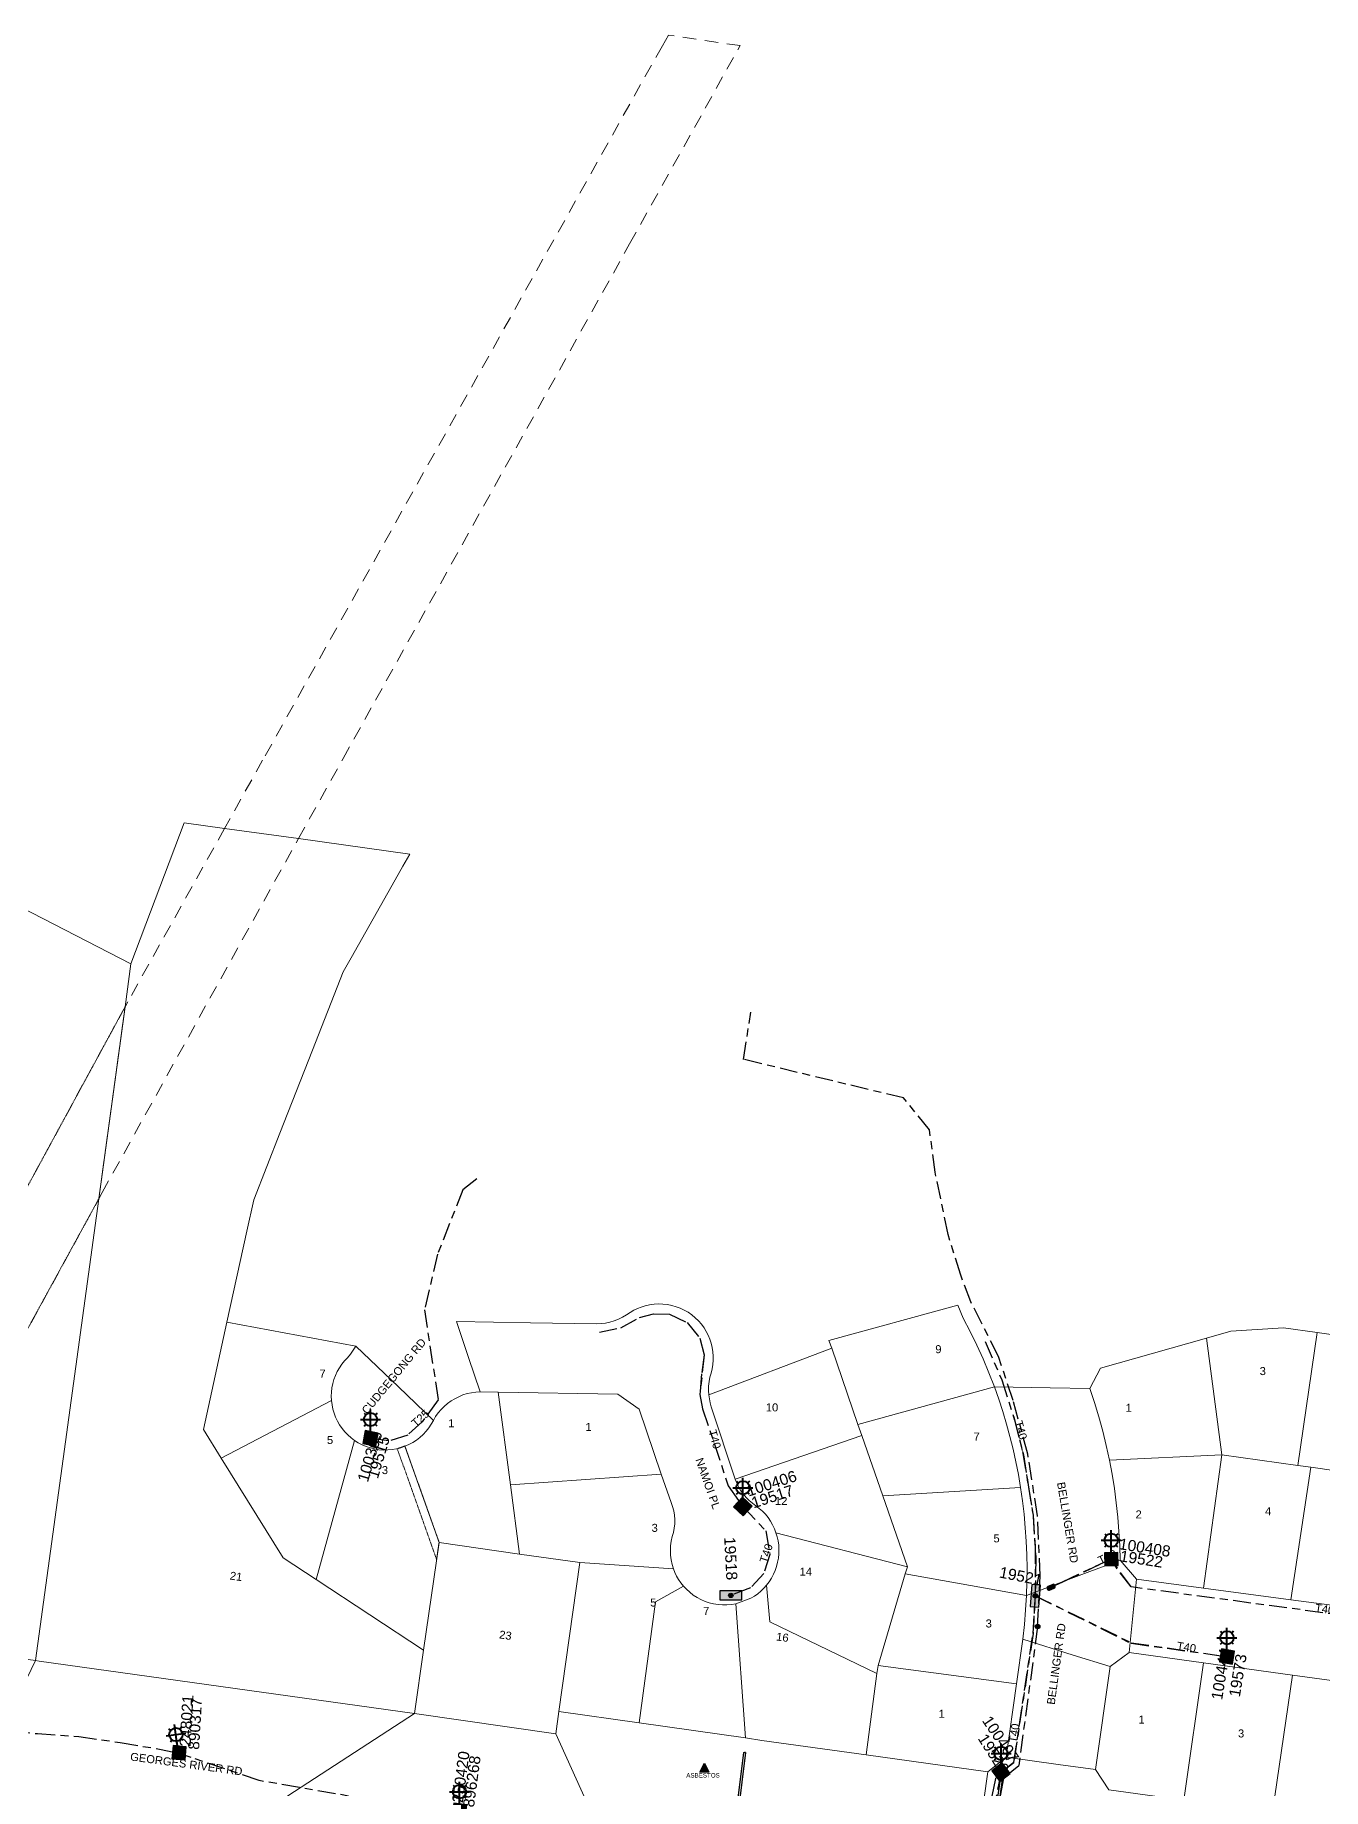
# Model space of a CAD drawing. Header units: metres. Extents: x 299140 to 300955, y 6226202 to 6227439.
# Drawn here: x 299916 to 300205.7, y 6227003.8 to 6227398.4 of the extents above; entities that cross this region are included whole.
import ezdxf
from ezdxf.enums import TextEntityAlignment as Align

# ---------------------------------------------------------------- set-up
doc = ezdxf.new("R2010")
doc.units = ezdxf.units.M
for name, pattern in [('Cable Exist UG', [8.2, 4, -1.2, 1.8, -1.2]), ('Dash', [5, 3, -2]), ('HIDDEN', [0.375, 0.25, -0.125]), ('HIDDEN2', [0.1875, 0.125, -0.0625])]:
    doc.linetypes.add(name, pattern=pattern)
doc.layers.get('0').update_dxf_attribs({"color": 6})
for name, color, linetype, lineweight in [('Cadastre Easements_SP_EXT', 9, 'Continuous', 5), ('Cadastre Land Parcels_SP_EXT', 9, 'Continuous', 5), ('Cadastre Other Property_SP_EXT', 9, 'HIDDEN', 5), ('Cadastre Roads_SP_EXT', 9, 'Continuous', 5)]:
    doc.layers.add(name, color=color, linetype=linetype, lineweight=lineweight)
for name, color, linetype in [('Duct_SP_EXT', 7, 'Continuous'), ('Equip_HV_EXT', 7, 'Continuous'), ('Equip_LV_EXT', 7, 'Continuous'), ('Equip_SL_EXT', 7, 'Continuous'), ('Equip_SP_SL_EXT', 7, 'Continuous'), ('Mains_HV_EXT', 7, 'Continuous'), ('Mains_LV_EXT', 7, 'Continuous'), ('Mains_SL_EXT', 7, 'Continuous'), ('SupportsUG_SP_LV_EXT', 7, 'Continuous'), ('SupportsUG_SP_LV_SL_EXT', 7, 'Continuous')]:
    doc.layers.add(name, color=color, linetype=linetype)
doc.styles.add('COLUMN_LABEL', font='arial.ttf')
doc.styles.add('iecARIAL', font='arial.ttf', dxfattribs={"height": 2})
doc.styles.add('iecNAME', font='times.ttf')
doc.styles.add('POLE_LABEL', font='arial.ttf')
doc.styles.get("Standard").update_dxf_attribs({"font": 'arial.ttf'})

# ---------------------------------------------------------------- blocks, each defined once
blk = doc.blocks.new('COLUMN_EXT')
blk.add_hatch(color=256).paths.add_polyline_path([(-1.49, 1.48), (-1.49, -1.49), (1.48, -1.49), (1.48, 1.48)])
blk.add_lwpolyline([(-1.49, -1.49), (1.48, -1.49), (1.48, 1.48), (-1.49, 1.48)], close=True)
for tag, height, style, flags, p in [('STRUCTURE_PLANT_NUMBER', 0.2, 'POLE_LABEL', 9, (1.81, 0.03)), ('ASSET_NUM', 2.5, 'COLUMN_LABEL', 8, (2, 2)), ('STREET_CODE', 0.2, 'COLUMN_LABEL', 9, (1.81, -0.2))]:
    blk.add_attdef(tag, text='', height=height, dxfattribs=dict(style=style, flags=flags)).set_placement(p, align=Align.MIDDLE_LEFT)
at = {"flags": 1}
blk.add_attdef('Z', (1.81, -2.35), '', height=0.2, dxfattribs=at)
at = {"flags": 9}
for tag, p in [('COLUMN_TYPE', (1.81, -0.4)), ('OWNED_BY', (1.81, -0.6)), ('STATE', (1.81, -0.8)), ('USAGE', (1.81, -1)), ('STREETNAME', (1.81, -1.6)), ('SUBURB', (1.81, -1.8)), ('LEGEND', (1.81, -1.2)), ('LOCATION', (1.81, -1.4)), ('NOTES', (1.81, -2))]:
    blk.add_attdef(tag, text='', height=0.2, dxfattribs=at).set_placement(p, align=Align.MIDDLE_LEFT)
blk = doc.blocks.new('PILLAR_EXT')
blk.add_hatch(color=256).paths.add_polyline_path([(-2.475, 0.99), (-2.475, -0.99), (2.475, -0.99), (2.475, 0.99)])
blk.add_lwpolyline([(-2.475, -0.99), (2.475, -0.99), (2.475, 0.99), (-2.475, 0.99)], close=True)
at = {"style": 'iecARIAL', "flags": 8}
blk.add_attdef('ASSET_NUM', (1.5, 3.5), '', height=2.5, dxfattribs=at)
for tag, p, flags in [('OWNED_BY', (0, -0.2), 9), ('STATE', (0, -0.4), 9), ('SUPPORT_TYPE', (0, -0.6), 9), ('STREETNAME', (0, -1.8), 9), ('SUBURB', (0, -2), 1), ('USAGE', (0, -0.8), 9), ('LEGEND', (0, -1), 9), ('LOCATION', (0, -1.2), 9), ('NOTES', (0, -1.4), 9), ('PARENT', (0, -1.6), 9)]:
    blk.add_attdef(tag, p, '', height=0.2, dxfattribs=dict(flags=flags))
blk = doc.blocks.new('SL_LANTERN_EXT')
at = {"lineweight": 40}
for p, q in [((-2.25, 4.22), (2.25, 4.22)), ((-1.46, 5.68), (-1.06, 5.28)), ((0, 1.97), (0, 6.47)), ((1.46, 5.68), (1.06, 5.28)), ((-1.46, 2.76), (-1.06, 3.16)), ((0, 0), (0, 2.72)), ((1.46, 2.76), (1.06, 3.16))]:
    blk.add_line(p, q, dxfattribs=at)
blk.add_circle((0, 4.22), 1.5, dxfattribs=at)
at = {"style": 'iecARIAL', "flags": 8}
blk.add_attdef('ASSET_NUM', (1.5, 1.5), '', height=2.5, dxfattribs=at)
for tag, p, height, flags in [('OPERATING_VOLTAGE', (0.98, -1.65), 0.2, 9), ('ORIENTATION', (0.98, -1.85), 0.2, 9), ('OWNED_BY', (0.98, -2.05), 0.2, 9), ('STATE', (0.98, -2.25), 0.2, 9), ('CONSTRUCTED_VOLTAGE', (0.98, -0.65), 0.2, 9), ('CONTROL_TYPE', (0.98, -0.85), 0.2, 9), ('LANTERN_PURPOSE', (0.98, -1.05), 0.2, 9), ('LANTERN_TYPE', (0.98, -1.25), 0.2, 9), ('NO_PHASES', (0.98, -1.45), 0.2, 9), ('USAGE', (0.98, -2.45), 0.2, 9), ('CEXIST', (0.98, -2.65), 0.2, 9), ('CNEW', (0.98, -2.85), 0.2, 9), ('CNUMBER', (0.98, -3.05), 0.2, 9), ('CREMOVE', (0.98, -3.25), 0.2, 9), ('CREPLACE', (0.98, -3.45), 0.2, 9), ('LKINGHEIGHT', (0.98, -3.65), 0.2, 9), ('LBRACKET', (0.98, -3.85), 0.2, 9), ('LBRACKETVOCAB', (0.98, -4.05), 0.2, 9), ('LNUMBER', (2.18, -3.25), 2.5, 8), ('LCATEGORY', (0.98, -4.25), 0.2, 9), ('LCHARGE1', (0.98, -4.45), 0.2, 9), ('LCHARGE1PERCENT', (0.98, -4.65), 0.2, 9), ('LCHARGE2', (0.98, -4.85), 0.2, 9), ('LCHARGE2PERCENT', (0.98, -5.05), 0.2, 9), ('LCHARGE3', (0.98, -5.25), 0.2, 9), ('LCHARGE3PERCENT', (0.98, -5.45), 0.2, 9), ('LEXIST', (0.98, -5.65), 0.2, 9), ('LLAMP', (0.98, -5.85), 0.2, 9), ('LLAMPVOCAB', (0.98, -6.05), 0.2, 9), ('LMAST', (0.98, -6.25), 0.2, 9), ('LMASTVOCAB', (0.98, -6.45), 0.2, 9), ('LNEW', (0.98, -6.65), 0.2, 9), ('LANTNUMBER', (0.98, -6.85), 0.2, 9), ('LOUTREACH', (0.98, -7.25), 0.2, 9), ('LOUTREACHVOCAB', (0.98, -7.45), 0.2, 9), ('LRATECODE', (0.98, -7.65), 0.2, 9), ('LREMOVE', (0.98, -7.85), 0.2, 9), ('LREPLACE', (0.98, -8.05), 0.2, 9), ('STREETNAME', (0.98, -9.25), 0.2, 9), ('SUBURB', (0.98, -9.45), 0.2, 1), ('LTYPE', (0.98, -8.25), 0.2, 9), ('LTYPEVOCAB', (0.98, -8.45), 0.2, 9), ('LEGEND', (0.98, -8.65), 0.2, 9), ('LOCATION', (0.98, -8.85), 0.2, 9), ('NOTES', (0.98, -9.05), 0.2, 9)]:
    blk.add_attdef(tag, p, '', height=height, dxfattribs=dict(flags=flags))
blk = doc.blocks.new('LV_STJ_EXT')
h = blk.add_hatch(color=256)
edge = h.paths.add_edge_path()
edge.add_ellipse((-0.59, 0.13), major_axis=(0.226, 0.226), ratio=1, start_angle=45, end_angle=135)
edge.add_line((-0.91, 0.13), (-0.91, -0.13))
edge.add_ellipse((-0.59, -0.13), major_axis=(0.226, 0.226), ratio=1, start_angle=135, end_angle=225)
edge.add_line((-0.59, -0.45), (0.59, -0.45))
edge.add_ellipse((0.59, -0.13), major_axis=(-0.226, 0.226), ratio=1, start_angle=135, end_angle=225)
edge.add_line((0.91, -0.13), (0.91, 0.13))
edge.add_ellipse((0.59, 0.13), major_axis=(-0.226, 0.226), ratio=1, start_angle=225, end_angle=315)
edge.add_line((0.59, 0.45), (-0.59, 0.45))
blk.add_lwpolyline([(-0.91, 0.13), (-0.91, -0.13, 0.414214), (-0.59, -0.45), (0.59, -0.45, 0.414214), (0.91, -0.13), (0.91, 0.13, 0.414214), (0.59, 0.45), (-0.59, 0.45, 0.414214)], format="xyb", close=True)
at = {"flags": 1}
blk.add_attdef('Z', (0, 0), '', height=0.2, dxfattribs=at)
at = {"flags": 9}
for tag, p in [('ORIENTATION', (0, 0)), ('USAGE', (0, -0.2)), ('LEGEND', (0, -0.4)), ('NOTES', (0, -0.6))]:
    blk.add_attdef(tag, text='', height=0.2, dxfattribs=at).set_placement(p, align=Align.MIDDLE_LEFT)
blk = doc.blocks.new('SL_STJ_EXT')
h = blk.add_hatch(color=256)
edge = h.paths.add_edge_path()
edge.add_ellipse((-0.59, 0.13), major_axis=(0.226, 0.226), ratio=1, start_angle=45, end_angle=135)
edge.add_line((-0.91, 0.13), (-0.91, -0.13))
edge.add_ellipse((-0.59, -0.13), major_axis=(0.226, 0.226), ratio=1, start_angle=135, end_angle=225)
edge.add_line((-0.59, -0.45), (0.59, -0.45))
edge.add_ellipse((0.59, -0.13), major_axis=(-0.226, 0.226), ratio=1, start_angle=135, end_angle=225)
edge.add_line((0.91, -0.13), (0.91, 0.13))
edge.add_ellipse((0.59, 0.13), major_axis=(-0.226, 0.226), ratio=1, start_angle=225, end_angle=315)
edge.add_line((0.59, 0.45), (-0.59, 0.45))
blk.add_lwpolyline([(-0.91, 0.13), (-0.91, -0.13, 0.414214), (-0.59, -0.45), (0.59, -0.45, 0.414214), (0.91, -0.13), (0.91, 0.13, 0.414214), (0.59, 0.45), (-0.59, 0.45, 0.414214)], format="xyb", close=True)
at = {"flags": 1}
blk.add_attdef('Z', (0, 0), '', height=0.2, dxfattribs=at)
at = {"flags": 9}
for tag, p in [('ORIENTATION', (0, 0)), ('USAGE', (0, -0.2)), ('LEGEND', (0, -0.4)), ('NOTES', (0, -0.6))]:
    blk.add_attdef(tag, text='', height=0.2, dxfattribs=at).set_placement(p, align=Align.MIDDLE_LEFT)
blk = doc.blocks.new('WARNING_FEATURE_EXT')
h = blk.add_hatch(color=2)
h.dxf.hatch_style = 1
h.paths.add_polyline_path([(0, 1.99), (-0.99, 0), (1, 0)])
at = {"color": 18, "true_color": 0x000000}
blk.add_lwpolyline([(-0.99, 0), (0, 1.99), (1, 0)], close=True, dxfattribs=at)
at = {"color": 18, "true_color": 0x000000, "insert": (0, 0.87), "char_height": 1.5, "attachment_point": 5, "line_spacing_factor": 1.5, "style": 'iecNAME'}
blk.add_mtext_dynamic_manual_height_columns('!', width=1.5, gutter_width=4, heights=[0], dxfattribs=at)
at = {"color": 2, "flags": 1}
for tag, p in [('STATE', (1.19, 2.01)), ('HAZMAT_ID', (1.19, 0.72))]:
    blk.add_attdef(tag, p, '', height=0.8, dxfattribs=at)
at = {"color": 2}
blk.add_attdef('WARNING_TYPE', text='', height=1, dxfattribs=at).set_placement((-4.07, -1.22), (4.88, -1.22), align=Align.ALIGNED)
at = {"color": 2, "flags": 1}
blk.add_attdef('WARNING_DESC', text='', height=0.8, dxfattribs=at).set_placement((1.19, -0.56), align=Align.MIDDLE_CENTER)
blk = doc.blocks.new('CONNECTOR_NODE_EXT')
h = blk.add_hatch(color=256)
edge = h.paths.add_edge_path()
edge.add_arc((0, 0), 0.5, 0, 360)
blk.add_circle((0, 0), 0.5)
at = {"flags": 1}
blk.add_attdef('Z', (0, 0), '', height=0.2, dxfattribs=at)
at = {"flags": 9}
for tag, p in [('CONNECTOR_TYPE', (0, 0)), ('CONSTRUCTED_VOLTAGE', (0, -0.2)), ('OPERATING_VOLTAGE', (0, -0.6)), ('ORIENTATION', (0, -0.8)), ('SUBTYPE', (0, -1)), ('NO_PHASES', (0, -0.4)), ('USAGE', (0, -1.2)), ('NOTES', (0, -1.4))]:
    blk.add_attdef(tag, text='', height=0.2, dxfattribs=at).set_placement(p, align=Align.MIDDLE_LEFT)

msp = doc.modelspace()

# ---------------------------------------------------------------- linework, layer by layer
at = {"layer": 'Cadastre Easements_SP_EXT', "linetype": 'Dash'}
msp.add_lwpolyline([(299860.85, 6227040.89), (299876.81, 6227038.49), (299930.37, 6227136.56), (299931.13, 6227137.98), (299975.27, 6227217.61), (299985.32, 6227235.65), (300049.77, 6227351.42), (300074.61, 6227396.03), (300058.49, 6227398.41), (300058.49, 6227398.41), (300057.13, 6227395.99), (299967.23, 6227235.24), (299958.65, 6227219.91), (299936.89, 6227180.9), (299936.29, 6227179.78), (299860.85, 6227040.89)], close=True, dxfattribs=at)
at = {"layer": 'Cadastre Land Parcels_SP_EXT', "linetype": 'Continuous'}
msp.add_lwpolyline([(299910.59, 6227033.42), (299916.14, 6227032.7), (299930.37, 6227136.56), (299930.37, 6227136.56), (299936.29, 6227179.78), (299937.61, 6227189.44), (299853.36, 6227232.8)], dxfattribs=at)
for points in [[(300003.39, 6227035.05), (299979.27, 6227050.9), (299971.87, 6227055.77), (299957.93, 6227078.22), (299953.93, 6227084.67), (299959.21, 6227108.81), (299963.68, 6227129.28), (299965.22, 6227136.32), (299971.12, 6227151.34), (299978.44, 6227170.03), (299985.34, 6227187.61), (299987.13, 6227190.79), (299997.02, 6227208.31), (299998.78, 6227211.44), (300000.31, 6227214.15), (299975.27, 6227217.61), (299958.65, 6227219.91), (299949.57, 6227221.17), (299937.61, 6227189.44), (299936.29, 6227179.78), (299930.37, 6227136.56), (299916.13, 6227032.7), (299916.94, 6227032.59), (300001.37, 6227020.79), (300003.39, 6227035.05)], [(300124.8, 6227109.73), (300123.58, 6227112.64), (300094.6, 6227104.72), (300095.22, 6227102.97), (300101.09, 6227085.8), (300131.82, 6227094.25), (300130.59, 6227097.42), (300129.27, 6227100.56), (300127.87, 6227103.66), (300126.38, 6227106.71), (300124.8, 6227109.73)], [(299988.17, 6227103.4), (299959.21, 6227108.81), (299953.93, 6227084.67), (299957.93, 6227078.22), (299982.71, 6227091.18), (299982.67, 6227092.15), (299982.7, 6227093.11), (299982.82, 6227094.07), (299983, 6227095.02), (299983.27, 6227095.95), (299983.6, 6227096.85), (299984.01, 6227097.73), (299984.49, 6227098.57), (299985.03, 6227099.37), (299985.63, 6227100.13), (299986.29, 6227100.83), (299986.98, 6227101.64), (299987.61, 6227102.5), (299988.17, 6227103.4)], [(300204.43, 6227106.47), (300196.86, 6227107.53), (300184.99, 6227106.78), (300179.5, 6227105.23), (300182.99, 6227078.94), (300200.1, 6227076.58), (300204.43, 6227106.47)], [(300224.47, 6227103.65), (300204.43, 6227106.47), (300200.1, 6227076.58), (300203.02, 6227076.17), (300220.09, 6227073.76), (300224.47, 6227103.65)], [(300102.01, 6227083.34), (300101.09, 6227085.8), (300095.22, 6227102.97), (300067.58, 6227092.44), (300067.7, 6227091.54), (300067.89, 6227090.65), (300068.14, 6227089.78), (300073.54, 6227073.48), (300102.01, 6227083.34)], [(300182.99, 6227078.94), (300179.5, 6227105.23), (300155.65, 6227098.49), (300153.27, 6227093.91), (300154.33, 6227090.73), (300155.31, 6227087.53), (300156.19, 6227084.3), (300156.99, 6227081.04), (300157.7, 6227077.77), (300182.99, 6227078.94)], [(300137.69, 6227071.64), (300137.2, 6227074.52), (300136.64, 6227077.39), (300136.01, 6227080.25), (300135.3, 6227083.09), (300134.54, 6227085.91), (300133.7, 6227088.71), (300132.79, 6227091.49), (300131.82, 6227094.25), (300101.09, 6227085.8), (300102.01, 6227083.34), (300106.71, 6227069.72), (300137.69, 6227071.64)], [(299987.88, 6227082.22), (299987.11, 6227082.8), (299986.38, 6227083.45), (299985.71, 6227084.15), (299985.09, 6227084.9), (299984.54, 6227085.7), (299984.06, 6227086.55), (299983.64, 6227087.42), (299983.3, 6227088.33), (299983.02, 6227089.26), (299982.83, 6227090.22), (299982.71, 6227091.18), (299957.93, 6227078.22), (299971.87, 6227055.77), (299979.27, 6227050.91), (299987.88, 6227082.22)], [(300020.22, 6227093.09), (300016.18, 6227093.17), (300015.18, 6227093.11), (300014.2, 6227092.96), (300013.23, 6227092.74), (300012.28, 6227092.44), (300011.36, 6227092.06), (300010.47, 6227091.61), (300009.62, 6227091.09), (300008.81, 6227090.51), (300008.06, 6227089.86), (300007.36, 6227089.15), (300006.72, 6227088.39), (300006.14, 6227087.58), (300005.63, 6227086.72), (300005.15, 6227085.86), (300004.61, 6227085.05), (300004, 6227084.27), (300003.33, 6227083.56), (300002.6, 6227082.89), (300001.82, 6227082.29), (300001, 6227081.76), (300000.13, 6227081.29), (299999.23, 6227080.89), (300006.91, 6227059.24), (300025.03, 6227056.66), (300022.96, 6227072.22), (300020.22, 6227093.09)], [(300056.89, 6227074.61), (300051.89, 6227089.24), (300047.15, 6227092.59), (300020.22, 6227093.09), (300022.96, 6227072.22), (300056.89, 6227074.61)], [(299999.23, 6227080.89), (299998.3, 6227080.57), (299997.34, 6227080.32), (299996.36, 6227080.15), (299995.37, 6227080.07), (299994.38, 6227080.06), (299993.39, 6227080.13), (299992.41, 6227080.29), (299991.45, 6227080.53), (299990.51, 6227080.84), (299989.6, 6227081.22), (299988.72, 6227081.69), (299987.88, 6227082.22), (299979.27, 6227050.91), (300003.39, 6227035.05), (300006.91, 6227059.24), (299999.23, 6227080.89)], [(300106.71, 6227069.72), (300102.01, 6227083.34), (300073.54, 6227073.48), (300073.88, 6227072.58), (300074.3, 6227071.71), (300074.79, 6227070.88), (300075.35, 6227070.1), (300075.97, 6227069.36), (300076.65, 6227068.69), (300077.39, 6227068.07), (300078.17, 6227067.52), (300078.93, 6227066.93), (300079.64, 6227066.29), (300080.3, 6227065.59), (300080.91, 6227064.84), (300081.45, 6227064.05), (300081.93, 6227063.22), (300082.34, 6227062.36), (300082.69, 6227061.46), (300112.25, 6227053.79), (300106.71, 6227069.72)], [(300178.88, 6227048.96), (300182.99, 6227078.94), (300157.7, 6227077.77), (300158.29, 6227074.59), (300158.81, 6227071.4), (300159.24, 6227068.19), (300159.58, 6227064.98), (300159.84, 6227061.76), (300160.01, 6227058.53), (300160.1, 6227055.3), (300163.75, 6227050.97), (300178.88, 6227048.96)], [(300200.1, 6227076.58), (300182.99, 6227078.94), (300178.88, 6227048.96), (300198.46, 6227046.36), (300203.02, 6227076.17), (300200.1, 6227076.58)], [(300059.63, 6227053.33), (300059.32, 6227054.33), (300059.1, 6227055.37), (300058.97, 6227056.41), (300058.93, 6227057.46), (300058.99, 6227058.52), (300059.13, 6227059.56), (300059.36, 6227060.59), (300059.63, 6227061.53), (300059.81, 6227062.49), (300059.91, 6227063.46), (300059.92, 6227064.43), (300059.84, 6227065.41), (300059.68, 6227066.37), (300059.44, 6227067.32), (300059.11, 6227068.24), (300056.89, 6227074.61), (300022.96, 6227072.22), (300025.03, 6227056.66), (300038.58, 6227054.74), (300059.63, 6227053.33)], [(300222.77, 6227073.38), (300220.09, 6227073.76), (300203.02, 6227076.17), (300198.46, 6227046.36), (300218.65, 6227043.69), (300222.77, 6227073.38)], [(300137.69, 6227071.64), (300106.71, 6227069.72), (300112.25, 6227053.79), (300111.77, 6227052.17), (300139.02, 6227047.35), (300139.13, 6227050.4), (300139.15, 6227053.44), (300139.1, 6227056.49), (300138.97, 6227059.53), (300138.77, 6227062.57), (300138.49, 6227065.6), (300138.13, 6227068.62), (300137.69, 6227071.64)], [(300033.14, 6227016.19), (300033.88, 6227021.21), (300038.58, 6227054.74), (300025.03, 6227056.66), (300006.91, 6227059.24), (300003.39, 6227035.05), (300001.37, 6227020.79), (300033.14, 6227016.19)], [(300112.25, 6227053.79), (300082.69, 6227061.46), (300082.96, 6227060.54), (300083.17, 6227059.6), (300083.3, 6227058.64), (300083.35, 6227057.68), (300083.33, 6227056.72), (300083.23, 6227055.76), (300083.06, 6227054.81), (300082.82, 6227053.88), (300082.5, 6227052.97), (300082.11, 6227052.09), (300081.66, 6227051.24), (300081.14, 6227050.42), (300080.56, 6227049.66), (300081.3, 6227041.41), (300105.36, 6227029.81), (300105.66, 6227031.58), (300111.77, 6227052.17), (300112.25, 6227053.79)], [(300059.63, 6227053.33), (300038.58, 6227054.74), (300033.88, 6227021.21), (300051.91, 6227018.68), (300055.61, 6227045.87), (300061.86, 6227049.45), (300061.3, 6227050.16), (300060.8, 6227050.9), (300060.35, 6227051.68), (300059.96, 6227052.49), (300059.63, 6227053.33)], [(300138.2, 6227037.53), (300138.57, 6227040.8), (300138.84, 6227044.07), (300139.02, 6227047.35), (300111.77, 6227052.17), (300105.66, 6227031.58), (300136.79, 6227027.43), (300138.2, 6227037.53)], [(300073.64, 6227045.45), (300072.65, 6227045.28), (300071.65, 6227045.2), (300070.65, 6227045.2), (300069.65, 6227045.28), (300068.66, 6227045.44), (300067.68, 6227045.69), (300066.73, 6227046.01), (300065.81, 6227046.41), (300064.93, 6227046.88), (300064.08, 6227047.43), (300063.29, 6227048.04), (300062.55, 6227048.72), (300061.86, 6227049.45), (300055.61, 6227045.87), (300051.91, 6227018.68), (300075.83, 6227015.33), (300073.64, 6227045.45)], [(300105.36, 6227029.81), (300081.3, 6227041.41), (300080.56, 6227049.66), (300079.94, 6227048.97), (300079.28, 6227048.33), (300078.58, 6227047.73), (300077.83, 6227047.2), (300077.04, 6227046.72), (300073.64, 6227045.45), (300075.83, 6227015.33), (300079.5, 6227014.68), (300102.96, 6227011.45), (300105.36, 6227029.81)], [(300174.44, 6227001.29), (300178.83, 6227032.21), (300162.14, 6227034.52), (300157.82, 6227031.32), (300154.52, 6227008.2), (300157.59, 6227003.57), (300174.44, 6227001.29)], [(300130.31, 6227007.68), (300134.48, 6227010.94), (300136.79, 6227027.43), (300105.66, 6227031.58), (300105.36, 6227029.81), (300102.96, 6227011.45), (300130.31, 6227007.68)], [(300198.83, 6227029.44), (300178.83, 6227032.21), (300174.44, 6227001.29), (300194.33, 6226998.6), (300198.83, 6227029.44)], [(300218.62, 6227026.71), (300198.83, 6227029.44), (300194.33, 6226998.6), (300214.02, 6226995.94), (300218.62, 6227026.71)]]:
    msp.add_lwpolyline(points, close=True, dxfattribs=at)
at = {"layer": 'Cadastre Other Property_SP_EXT', "linetype": 'HIDDEN2'}
for points in [[(299936.29, 6227179.78), (299859.21, 6227037.88), (299846.61, 6227005.28), (299866.35, 6227013.96), (299874.44, 6227034.4), (299930.37, 6227136.56), (299936.29, 6227179.78)], [(299999.23, 6227080.98), (299997.52, 6227080.35), (300006.34, 6227055.45), (300006.91, 6227059.33), (299999.23, 6227080.98)]]:
    msp.add_lwpolyline(points, close=True, dxfattribs=at)
at = {"layer": 'Cadastre Roads_SP_EXT', "linetype": 'Continuous'}
for points in [[(300066.5, 6227107.57), (300065.91, 6227108.38), (300065.25, 6227109.13), (300064.53, 6227109.83), (300063.75, 6227110.47), (300062.93, 6227111.04), (300062.06, 6227111.54), (300061.15, 6227111.96), (300060.21, 6227112.31), (300059.25, 6227112.59), (300058.26, 6227112.78), (300057.26, 6227112.89), (300056.26, 6227112.92), (300055.26, 6227112.86), (300054.27, 6227112.72), (300053.29, 6227112.51), (300052.4, 6227112.23), (300051.53, 6227111.89), (300050.7, 6227111.49), (300049.89, 6227111.02), (300049.06, 6227110.44), (300048.18, 6227109.93), (300047.27, 6227109.48), (300046.32, 6227109.12), (300045.35, 6227108.83), (300044.36, 6227108.63), (300043.35, 6227108.5), (300042.34, 6227108.45), (300027.48, 6227108.71), (300010.8, 6227108.99), (300013.55, 6227100.91), (300016.18, 6227093.17), (300020.22, 6227093.09), (300047.15, 6227092.59), (300051.89, 6227089.24), (300056.89, 6227074.61), (300059.11, 6227068.24), (300059.44, 6227067.32), (300059.68, 6227066.37), (300059.84, 6227065.41), (300059.92, 6227064.43), (300059.91, 6227063.46), (300059.81, 6227062.49), (300059.63, 6227061.53), (300059.36, 6227060.59), (300059.13, 6227059.56), (300058.99, 6227058.52), (300058.93, 6227057.46), (300058.97, 6227056.41), (300059.1, 6227055.37), (300059.32, 6227054.33), (300059.63, 6227053.33), (300059.96, 6227052.49), (300060.35, 6227051.68), (300060.8, 6227050.9), (300061.3, 6227050.16), (300061.86, 6227049.45), (300062.55, 6227048.72), (300063.29, 6227048.04), (300064.08, 6227047.43), (300064.93, 6227046.88), (300065.81, 6227046.41), (300066.73, 6227046.01), (300067.68, 6227045.69), (300068.66, 6227045.44), (300069.65, 6227045.28), (300070.65, 6227045.2), (300071.65, 6227045.2), (300072.65, 6227045.28), (300073.64, 6227045.45), (300077.04, 6227046.72), (300077.83, 6227047.2), (300078.58, 6227047.73), (300079.28, 6227048.33), (300079.94, 6227048.97), (300080.56, 6227049.66), (300081.14, 6227050.42), (300081.66, 6227051.24), (300082.11, 6227052.09), (300082.5, 6227052.97), (300082.82, 6227053.88), (300083.06, 6227054.81), (300083.23, 6227055.76), (300083.33, 6227056.72), (300083.35, 6227057.68), (300083.3, 6227058.64), (300083.17, 6227059.6), (300082.96, 6227060.54), (300082.69, 6227061.46), (300082.34, 6227062.36), (300081.93, 6227063.22), (300081.45, 6227064.05), (300080.91, 6227064.84), (300080.3, 6227065.59), (300079.64, 6227066.29), (300078.93, 6227066.93), (300078.17, 6227067.52), (300077.39, 6227068.07), (300076.65, 6227068.69), (300075.97, 6227069.36), (300075.35, 6227070.1), (300074.79, 6227070.88), (300074.3, 6227071.71), (300073.88, 6227072.58), (300073.54, 6227073.48), (300068.14, 6227089.78), (300067.89, 6227090.65), (300067.7, 6227091.54), (300067.58, 6227092.44), (300067.52, 6227093.45), (300067.54, 6227094.46), (300067.63, 6227095.47), (300067.81, 6227096.46), (300068.12, 6227097.38), (300068.35, 6227098.32), (300068.5, 6227099.28), (300068.58, 6227100.24), (300068.58, 6227101.21), (300068.51, 6227102.18), (300068.36, 6227103.13), (300068.13, 6227104.07), (300067.83, 6227104.99), (300067.46, 6227105.89), (300067.01, 6227106.75), (300066.5, 6227107.57)], [(300005.63, 6227086.72), (299997.76, 6227094.25), (299988.17, 6227103.4), (299987.61, 6227102.5), (299986.98, 6227101.64), (299986.29, 6227100.83), (299985.63, 6227100.13), (299985.03, 6227099.37), (299984.49, 6227098.57), (299984.01, 6227097.73), (299983.6, 6227096.85), (299983.27, 6227095.95), (299983, 6227095.02), (299982.82, 6227094.07), (299982.7, 6227093.11), (299982.67, 6227092.15), (299982.71, 6227091.18), (299982.83, 6227090.22), (299983.02, 6227089.26), (299983.3, 6227088.33), (299983.64, 6227087.42), (299984.06, 6227086.55), (299984.54, 6227085.7), (299985.09, 6227084.9), (299985.71, 6227084.15), (299986.38, 6227083.45), (299987.11, 6227082.8), (299987.88, 6227082.22), (299988.72, 6227081.69), (299989.6, 6227081.22), (299990.51, 6227080.84), (299991.45, 6227080.53), (299992.41, 6227080.29), (299993.39, 6227080.13), (299994.38, 6227080.06), (299995.37, 6227080.07), (299996.36, 6227080.15), (299997.34, 6227080.32), (299998.3, 6227080.57), (299999.23, 6227080.89), (300000.13, 6227081.29), (300001, 6227081.76), (300001.82, 6227082.29), (300002.6, 6227082.89), (300003.33, 6227083.56), (300004, 6227084.27), (300004.61, 6227085.05), (300005.15, 6227085.86), (300005.63, 6227086.72)], [(300153.27, 6227093.91), (300144.38, 6227094.05), (300131.82, 6227094.25), (300132.79, 6227091.49), (300133.7, 6227088.71), (300134.54, 6227085.91), (300135.3, 6227083.09), (300136.01, 6227080.25), (300136.64, 6227077.39), (300137.2, 6227074.52), (300137.69, 6227071.64), (300138.13, 6227068.62), (300138.49, 6227065.6), (300138.77, 6227062.57), (300138.97, 6227059.53), (300139.1, 6227056.49), (300139.15, 6227053.44), (300139.13, 6227050.4), (300139.02, 6227047.35), (300147.91, 6227050.7), (300160.1, 6227055.3), (300160.01, 6227058.53), (300159.84, 6227061.76), (300159.58, 6227064.98), (300159.24, 6227068.19), (300158.81, 6227071.4), (300158.29, 6227074.59), (300157.7, 6227077.77), (300156.99, 6227081.04), (300156.19, 6227084.3), (300155.31, 6227087.53), (300154.33, 6227090.73), (300153.27, 6227093.91)], [(300157.82, 6227031.32), (300149.56, 6227033.93), (300138.2, 6227037.53), (300136.79, 6227027.43), (300134.48, 6227010.94), (300146.19, 6227009.34), (300154.52, 6227008.2), (300157.82, 6227031.32)], [(299959.79, 6226985.84), (299950.37, 6226987.36), (299974.43, 6227003.22), (300001.37, 6227020.79), (299916.94, 6227032.59), (299916.14, 6227032.7), (299898.09, 6226995.39), (299897.38, 6226993.92), (299897.85, 6226993.91), (299898.32, 6226993.9), (299898.79, 6226993.88), (299899.26, 6226993.85), (299899.73, 6226993.82), (299900.19, 6226993.77), (299900.66, 6226993.72), (299901.13, 6226993.66), (299901.59, 6226993.59), (299910.26, 6226992.25), (299923.09, 6226990.27), (299935.92, 6226988.28), (299948.75, 6226986.3), (299959.63, 6226984.71), (299959.79, 6226985.84)], [(300123.66, 6226960.69), (300126.72, 6226982.12), (300130.31, 6227007.68), (300102.96, 6227011.45), (300079.5, 6227014.68), (300075.83, 6227015.33), (300051.91, 6227018.68), (300033.88, 6227021.21), (300033.14, 6227016.19), (300043.35, 6226993.63), (300053.67, 6226970.84), (300054.15, 6226969.76), (300056.09, 6226969.48), (300067, 6226967.92), (300077.91, 6226966.36), (300088.82, 6226964.8), (300099.72, 6226963.24), (300112.61, 6226961.4), (300123.6, 6226959.83), (300123.66, 6226960.69)]]:
    msp.add_lwpolyline(points, close=True, dxfattribs=at)
msp.add_lwpolyline([(300218.65, 6227043.69), (300198.46, 6227046.36), (300178.88, 6227048.96), (300163.75, 6227050.97), (300162.95, 6227042.77), (300162.14, 6227034.52), (300178.83, 6227032.21), (300198.83, 6227029.44), (300218.62, 6227026.71)], dxfattribs=at)
at = {"layer": 'Duct_SP_EXT'}
for p, q in [((300075.37, 6227012.04), (300073.7, 6226998.75)), ((300075.84, 6227011.98), (300074.18, 6226998.69)), ((300075.37, 6227012.04), (300075.6, 6227012.01)), ((300075.84, 6227011.98), (300075.6, 6227012.01)), ((300129.96, 6226983.8), (300133.33, 6227006.96)), ((300130.43, 6226983.73), (300133.81, 6227006.89)), ((300133.33, 6227006.96), (300133.57, 6227006.92)), ((300133.81, 6227006.89), (300133.57, 6227006.92))]:
    msp.add_line(p, q, dxfattribs=at)
at = {"layer": 'Mains_HV_EXT', "linetype": 'Cable Exist UG'}
for points in [[(300141.54, 6227040.36), (300142.14, 6227051.74), (300141.53, 6227065.24), (300139.34, 6227079.11), (300136.05, 6227091.19), (300132.74, 6227101.08), (300126.51, 6227113.42), (300124.25, 6227119.4), (300121.42, 6227128.55), (300118.48, 6227142.6), (300117.22, 6227152.13), (300111.4, 6227159.26), (300075.41, 6227167.94), (300077.01, 6227178.54)], [(300141.54, 6227040.36), (300137.29, 6227009), (300133.86, 6227006.21), (300126.06, 6226966.65)]]:
    msp.add_lwpolyline(points, dxfattribs=at)
at = {"layer": 'Mains_LV_EXT', "linetype": 'Cable Exist UG'}
for points in [[(300015.37, 6227141.07), (300012.26, 6227138.63), (300006.55, 6227124.1), (300003.61, 6227111.58), (300006.73, 6227091.35), (300003.09, 6227086.39), (299999.85, 6227083.41), (299995.56, 6227082.09), (299991.49, 6227082.7)], [(300043, 6227106.57), (300047.83, 6227107.57), (300052, 6227109.91), (300055.13, 6227110.71), (300058.77, 6227110.65), (300062.73, 6227108.73), (300065.56, 6227105.23), (300066.57, 6227101.45), (300065.95, 6227097.2), (300065.57, 6227092.56), (300066.17, 6227089.36), (300071.96, 6227072), (300075.26, 6227067.35)], [(300129.72, 6227104.5), (300133.47, 6227095.86), (300136.16, 6227087.48), (300138.35, 6227078.97), (300139.41, 6227072.26), (300140.54, 6227065.09), (300141.11, 6227055.9), (300141.02, 6227047.25)], [(300075.26, 6227067.35), (300080.38, 6227061.86), (300081.31, 6227056.58), (300079.95, 6227052.29), (300076.95, 6227049.03), (300072.54, 6227047.35)], [(300144.57, 6227049.18), (300158.09, 6227055.52)], [(300238.22, 6227039.08), (300162.55, 6227049.25), (300159.45, 6227053.3), (300158.09, 6227055.52)], [(300141.02, 6227047.25), (300140.5, 6227038.74), (300136.18, 6227009.74), (300133.31, 6227007.58)], [(300141.02, 6227047.25), (300162.58, 6227036.57), (300184.13, 6227033.59)], [(300133.31, 6227007.58), (300132.04, 6227006.12), (300123.39, 6226962.08)]]:
    msp.add_lwpolyline(points, dxfattribs=at)
at = {"layer": 'Mains_SL_EXT', "linetype": 'Cable Exist UG'}
for points in [[(300015.37, 6227141.07), (300012.26, 6227138.63), (300006.55, 6227124.1), (300003.61, 6227111.58), (300006.73, 6227091.35), (300003.09, 6227086.39), (299999.85, 6227083.41), (299995.56, 6227082.09), (299991.49, 6227082.7)], [(300043, 6227106.57), (300047.83, 6227107.57), (300052, 6227109.91), (300055.13, 6227110.71), (300058.77, 6227110.65), (300062.73, 6227108.73), (300065.56, 6227105.23), (300066.57, 6227101.45), (300065.57, 6227092.56), (300066.17, 6227089.36), (300071.96, 6227072), (300075.26, 6227067.35)], [(300129.72, 6227104.5), (300133.47, 6227095.86), (300136.34, 6227086.75), (300138.16, 6227079.69), (300140.5, 6227065.38), (300140.95, 6227058.48), (300141.02, 6227047.25)], [(300075.26, 6227067.35), (300080.38, 6227061.86), (300081.31, 6227056.58), (300079.95, 6227052.29), (300076.95, 6227049.03), (300072.54, 6227047.35)], [(300158.09, 6227055.52), (300144.57, 6227049.18)], [(300238.22, 6227039.08), (300162.55, 6227049.25), (300158.58, 6227054.73), (300158.09, 6227055.52)], [(300133.31, 6227007.58), (300136.18, 6227009.74), (300140.5, 6227038.74), (300141.02, 6227047.25)], [(300141.02, 6227047.25), (300162.58, 6227036.71), (300184.13, 6227033.59)], [(299888.03, 6227019.24), (299902.67, 6227017.22), (299916.56, 6227016.28), (299925.87, 6227015.62), (299935.18, 6227014.24), (299944.44, 6227012.7), (299948.27, 6227011.86)], [(300011.51, 6226998.97), (299991.67, 6227001.33), (299966.47, 6227005.68), (299951.15, 6227010.87), (299948.27, 6227011.86)]]:
    msp.add_lwpolyline(points, dxfattribs=at)
msp.add_lwpolyline([(300133.31, 6227007.58), (300129.5, 6226989.06), (300129.5, 6226989.06, -0.423813), (300124.62, 6226985.28), (300124.62, 6226985.28), (300122.9, 6226985.47)], format="xyb", dxfattribs=at)

# ---------------------------------------------------------------- block references
at = {"layer": 'Duct_SP_EXT'}
ref = msp.add_blockref('WARNING_FEATURE_EXT', (300066.58, 6227007.59), dxfattribs=at)
ref.add_attrib('WARNING_TYPE', 'ASBESTOS', (300062.51, 6227006.37), dxfattribs={"layer": '0', "color": 2, "height": 1})
at = {"layer": 'Equip_HV_EXT'}
msp.add_blockref('CONNECTOR_NODE_EXT', (300141.54, 6227040.36), dxfattribs=at)
at = {"layer": 'Equip_LV_EXT', "rotation": 203.9170019576873}
msp.add_blockref('LV_STJ_EXT', (300144.57, 6227049.18), dxfattribs=at)
at = {"layer": 'Equip_SL_EXT'}
for p in [(300072.54, 6227047.35), (300141.02, 6227047.25)]:
    msp.add_blockref('CONNECTOR_NODE_EXT', p, dxfattribs=at)
at = {"layer": 'Equip_SL_EXT', "rotation": 203.9170019576873}
msp.add_blockref('SL_STJ_EXT', (300144.57, 6227049.18), dxfattribs=at)
at = {"layer": 'Equip_SP_SL_EXT'}
ref = msp.add_blockref('SL_LANTERN_EXT', (299991.49, 6227082.7), dxfattribs=at)
ref.add_attrib('ASSET_NUM', '100363', dxfattribs={"layer": '0', "height": 2.5, "rotation": 73.5359, "style": 'iecARIAL'}).set_placement((299992.99, 6227084.2), align=Align.MIDDLE_RIGHT)
ref = msp.add_blockref('SL_LANTERN_EXT', (300075.26, 6227067.35), dxfattribs=at)
ref.add_attrib('ASSET_NUM', '100406', dxfattribs={"layer": '0', "height": 2.5, "rotation": 18.0085, "style": 'iecARIAL'}).set_placement((300076.76, 6227068.85), align=Align.BOTTOM_LEFT)
ref = msp.add_blockref('SL_LANTERN_EXT', (300158.09, 6227055.52), dxfattribs=at)
ref.add_attrib('ASSET_NUM', '100408', dxfattribs={"layer": '0', "height": 2.5, "rotation": 351.2754, "style": 'iecARIAL'}).set_placement((300159.59, 6227057.02), align=Align.BOTTOM_LEFT)
ref = msp.add_blockref('SL_LANTERN_EXT', (300184.13, 6227033.59), dxfattribs=at)
ref.add_attrib('ASSET_NUM', '100444', dxfattribs={"layer": '0', "height": 2.5, "rotation": 80.8416, "style": 'iecARIAL'}).set_placement((300185.63, 6227035.09), align=Align.BOTTOM_RIGHT)
ref = msp.add_blockref('SL_LANTERN_EXT', (299948.27, 6227011.86), dxfattribs=dict(at, rotation=7.410264791457823))
ref.add_attrib('ASSET_NUM', '248021', dxfattribs={"layer": '0', "height": 2.5, "rotation": 86.6891, "style": 'iecARIAL'}).set_placement((299949.77, 6227013.36), align=Align.MIDDLE_LEFT)
ref = msp.add_blockref('SL_LANTERN_EXT', (300133.31, 6227007.58), dxfattribs=at)
ref.add_attrib('ASSET_NUM', '100407', dxfattribs={"layer": '0', "height": 2.5, "rotation": 303.8232, "style": 'iecARIAL'}).set_placement((300134.81, 6227009.08), align=Align.BOTTOM_RIGHT)
ref = msp.add_blockref('SL_LANTERN_EXT', (300011.51, 6226998.97), dxfattribs=at)
ref.add_attrib('ASSET_NUM', '250420', dxfattribs={"layer": '0', "height": 2.5, "rotation": 82.4762, "style": 'iecARIAL'}).set_placement((300013.01, 6227000.47), align=Align.BOTTOM_LEFT)
at = {"layer": 'SupportsUG_SP_LV_EXT'}
ref = msp.add_blockref('PILLAR_EXT', (300072.54, 6227047.35), dxfattribs=at)
ref.add_attrib('ASSET_NUM', '19518', dxfattribs={"layer": '0', "height": 2.5, "rotation": 273.0062, "style": 'iecARIAL'}).set_placement((300074.04, 6227050.85), align=Align.TOP_RIGHT)
ref = msp.add_blockref('PILLAR_EXT', (300141.02, 6227047.25), dxfattribs=dict(at, rotation=265.6247593021473))
ref.add_attrib('ASSET_NUM', '19521', dxfattribs={"layer": '0', "height": 2.5, "rotation": 348.8415, "style": 'iecARIAL'}).set_placement((300142.52, 6227050.75), align=Align.MIDDLE_RIGHT)
at = {"layer": 'SupportsUG_SP_LV_SL_EXT'}
ref = msp.add_blockref('COLUMN_EXT', (299991.49, 6227082.7), dxfattribs=dict(at, rotation=348.9548561244905))
ref.add_attrib('ASSET_NUM', '19515', dxfattribs={"layer": '0', "height": 2.5, "rotation": 73.5359, "style": 'COLUMN_LABEL'}).set_placement((299993.49, 6227083.46), align=Align.TOP_RIGHT)
ref = msp.add_blockref('COLUMN_EXT', (300075.26, 6227067.35), dxfattribs=dict(at, rotation=136.9942764359985))
ref.add_attrib('ASSET_NUM', '19517', dxfattribs={"layer": '0', "height": 2.5, "rotation": 18.0085, "style": 'COLUMN_LABEL'}).set_placement((300077.26, 6227068.1), align=Align.MIDDLE_LEFT)
ref = msp.add_blockref('COLUMN_EXT', (300158.09, 6227055.52), dxfattribs=dict(at, rotation=91.4419490267359))
ref.add_attrib('ASSET_NUM', '19522', dxfattribs={"layer": '0', "height": 2.5, "rotation": 351.2754, "style": 'COLUMN_LABEL'}).set_placement((300160.09, 6227056.27), align=Align.MIDDLE_LEFT)
ref = msp.add_blockref('COLUMN_EXT', (300184.13, 6227033.59), dxfattribs=dict(at, rotation=170.4883523585745))
ref.add_attrib('ASSET_NUM', '19573', dxfattribs={"layer": '0', "height": 2.5, "rotation": 80.6003, "style": 'COLUMN_LABEL'}).set_placement((300186.13, 6227034.34), align=Align.TOP_RIGHT)
ref = msp.add_blockref('COLUMN_EXT', (299948.44, 6227011.96), dxfattribs=dict(at, rotation=85.10224900085075))
ref.add_attrib('ASSET_NUM', '890317', dxfattribs={"layer": '0', "height": 2.5, "rotation": 86.6891, "style": 'COLUMN_LABEL'}).set_placement((299950.44, 6227012.71), align=Align.TOP_LEFT)
ref = msp.add_blockref('COLUMN_EXT', (300133.31, 6227007.58), dxfattribs=dict(at, rotation=217.3361009643555))
ref.add_attrib('ASSET_NUM', '19520', dxfattribs={"layer": '0', "height": 2.5, "rotation": 302.465, "style": 'COLUMN_LABEL'}).set_placement((300135.31, 6227008.33), align=Align.TOP_RIGHT)
ref = msp.add_blockref('COLUMN_EXT', (300011.51, 6226998.97), dxfattribs=dict(at, rotation=352.4761797416505))
ref.add_attrib('ASSET_NUM', '896268', dxfattribs={"layer": '0', "height": 2.5, "rotation": 82.4762, "style": 'COLUMN_LABEL'}).set_placement((300013.51, 6226999.72), align=Align.MIDDLE_LEFT)

# ---------------------------------------------------------------- texts
at = {"layer": 'Cadastre Land Parcels_SP_EXT'}
for s, p in [('9', (300118.52, 6227101.85)), ('7', (299980, 6227096.35)), ('3', (300191.48, 6227096.92)), ('10', (300080.4, 6227088.75)), ('1', (300161.33, 6227088.66)), ('1', (300008.97, 6227085.2)), ('1', (300039.82, 6227084.35)), ('5', (299981.69, 6227081.41)), ('7', (300127.12, 6227082.18)), ('3', (299994.03, 6227074.64)), ('12', (300082.46, 6227067.7)), ('2', (300163.56, 6227064.67)), ('4', (300192.69, 6227065.4)), ('3', (300054.71, 6227061.65)), ('5', (300131.6, 6227059.28)), ('14', (300088.01, 6227051.8)), ('5', (300054.39, 6227044.85)), ('7', (300066.31, 6227042.96)), ('3', (300129.84, 6227040.13)), ('1', (300119.26, 6227019.81)), ('1', (300164.22, 6227018.52)), ('3', (300186.61, 6227015.39))]:
    msp.add_text(s, height=1.8, dxfattribs=at).set_placement(p)
for s, rotation, p in [('21', 352.081, (299959.76, 6227050.94)), ('23', 351.7942, (300020.33, 6227037.7)), ('16', 352.449, (300082.65, 6227037.23))]:
    msp.add_text(s, height=1.8, rotation=rotation, dxfattribs=at).set_placement(p)
at = {"layer": 'Cadastre Roads_SP_EXT'}
for s, rotation, p in [('CUDGEGONG RD', 50.579, (299990.74, 6227087.96)), ('NAMOI PL', 289.3521, (300064.54, 6227077.91)), ('BELLINGER RD', 279.5201, (300145.89, 6227072.69)), ('BELLINGER RD', 82.191, (300145.37, 6227022.67)), ('GEORGES RIVER RD', 352.3453, (299937.35, 6227010.23))]:
    msp.add_text(s, height=1.8, rotation=rotation, dxfattribs=at).set_placement(p)
at = {"layer": 'Mains_LV_EXT'}
for s, rotation, p in [('T25', 41.4432, (300001.67, 6227085.09)), ('T40', 285.9366, (300136.32, 6227086.39)), ('T40', 285.9007, (300067.48, 6227084.32)), ('T40', 71.2934, (300080.64, 6227054.48)), ('T40', 25.3939, (300155.64, 6227054.27)), ('T40', 351.6431, (300203.83, 6227043.7)), ('T40', 350.9935, (300172.74, 6227035.16)), ('T40', 80.7609, (300136.79, 6227014.08))]:
    msp.add_text(s, height=1.8, rotation=rotation, dxfattribs=at).set_placement(p)

doc.saveas('drawing.dxf')
